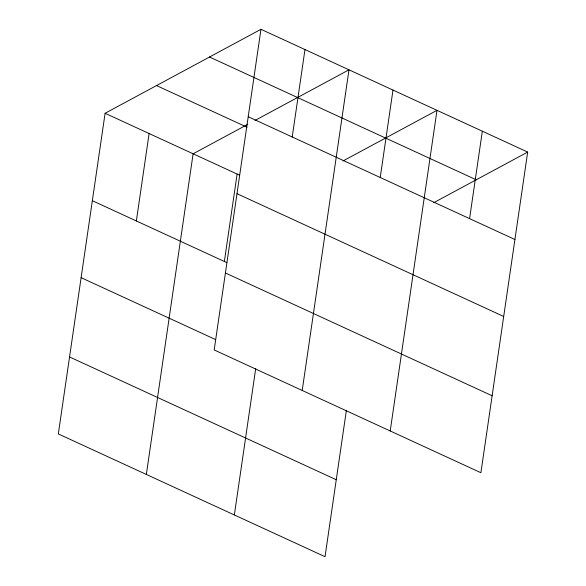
<?xml version="1.0" encoding="UTF-8"?>
<svg xmlns="http://www.w3.org/2000/svg" width="586" height="586" viewBox="0 0 586 586"><rect width="100%" height="100%" fill="white"/><g stroke="black" fill="none" stroke-linecap="round" stroke-linejoin="round"><path stroke-width="0.88" d="M260.968 29.3L214.19 349.945L480.901 472.726L527.678 152.074L260.968 29.3L105.099 113.274L58.322 433.926L325.032 556.7L346.377 410.354M136.355 220.966L149.108 133.535M146.339 474.44L193.116 153.796L247.761 124.349M224.365 261.481L237.118 174.049M234.349 514.955L255.701 368.609M292.224 136.985L304.976 49.561M302.208 390.459L348.985 69.815L254.991 120.46M380.233 177.499L392.986 90.076M390.217 430.981L436.995 110.336L343 160.974M469.584 218.629L482.337 131.205M433.684 202.719L527.678 152.074M209.532 57.01L476.242 179.792M248.215 116.724L514.926 239.506M156.535 85.563L247.043 127.228M105.099 113.274L239.615 175.199M236.986 193.688L503.696 316.469M92.346 200.705L226.855 262.623M225.42 272.981L492.13 395.762M81.117 277.669L215.633 339.587M69.551 356.962L336.261 479.736"/></g></svg>
